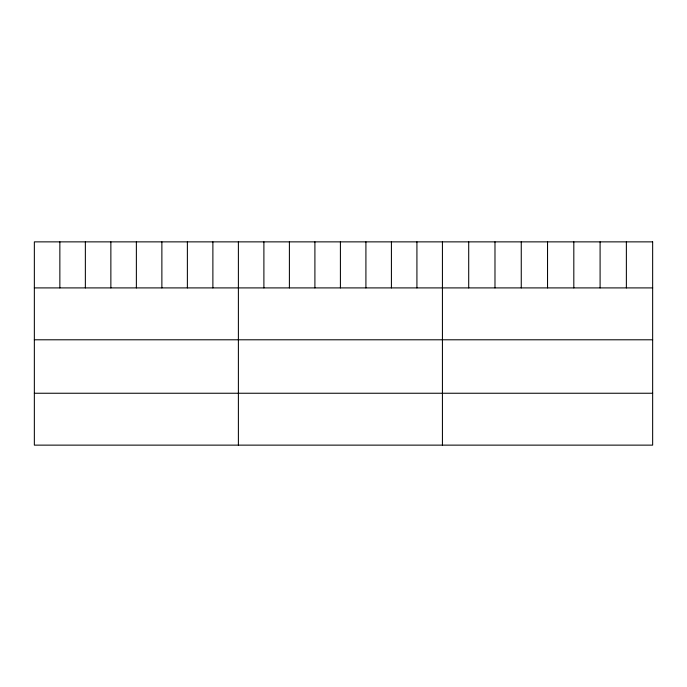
<?xml version="1.0" encoding="UTF-8"?>
<svg xmlns="http://www.w3.org/2000/svg" width="687" height="687" viewBox="0 0 687 687"><rect width="100%" height="100%" fill="white"/><g stroke="black" fill="none" stroke-linecap="round" stroke-linejoin="round"><path stroke-width="1.03" d="M34.35 287.905L652.65 287.905M34.35 339.79L652.65 339.79M34.35 393.247L652.65 393.247M626.372 241.867L626.372 287.905M600.094 241.867L600.094 287.905M573.817 241.867L573.817 287.905M547.539 241.867L547.539 287.905M521.261 241.867L521.261 287.905M494.983 241.867L494.983 287.905M468.706 241.867L468.706 287.905M442.428 241.867L442.428 445.133M416.923 241.867L416.923 287.905M391.418 241.867L391.418 287.905M365.913 241.867L365.913 287.905M340.409 241.867L340.409 287.905M314.904 241.867L314.904 287.905M289.399 241.867L289.399 287.905M263.894 241.867L263.894 287.905M238.389 241.867L238.389 445.133M212.884 241.867L212.884 287.905M187.379 241.867L187.379 287.905M161.874 241.867L161.874 287.905M136.37 241.867L136.37 287.905M110.865 241.867L110.865 287.905M85.36 241.867L85.36 287.905M59.855 241.867L59.855 287.905M652.65 241.867L34.35 241.867L34.35 445.133L652.65 445.133L652.65 241.867"/></g></svg>
